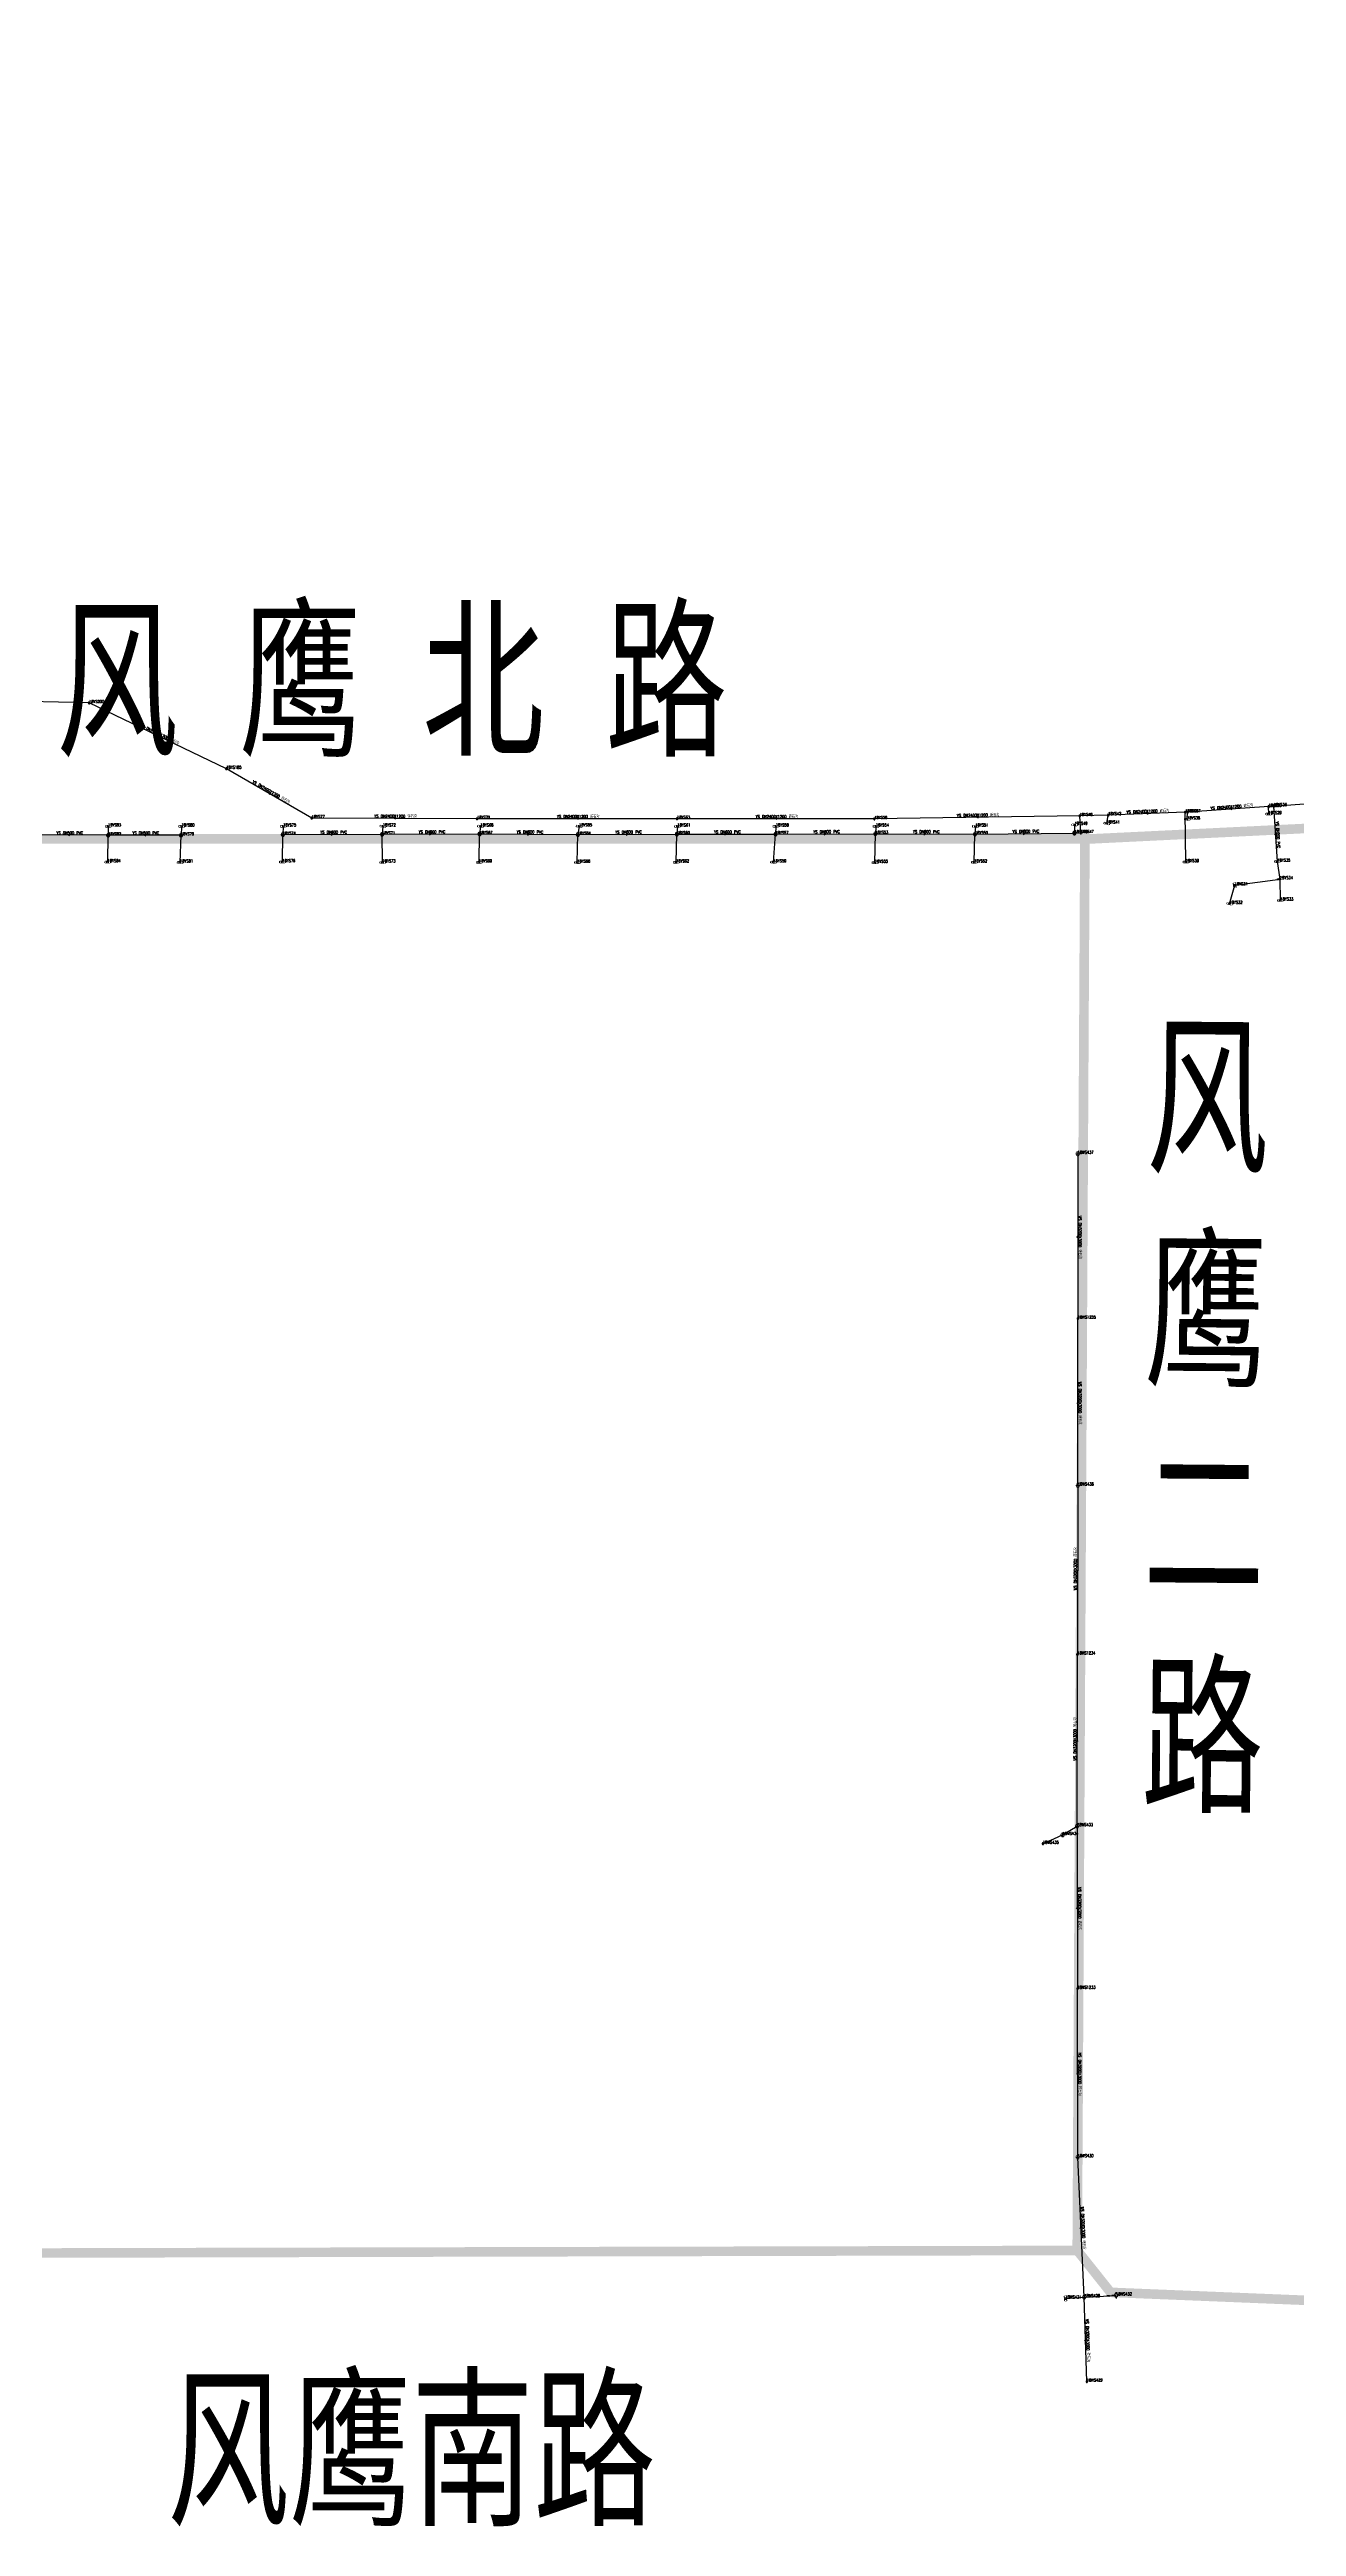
# Model space of a CAD drawing. Extents: x 78813 to 99477, y 2421021 to 2448125.
# Drawn here: x 89324 to 89714, y 2421778 to 2422553 of the extents above; entities that cross this region are included whole.
import ezdxf
from ezdxf.enums import TextEntityAlignment as Align

# ---------------------------------------------------------------- set-up
doc = ezdxf.new("R2010")
doc.units = 0
doc.set_wipeout_variables(frame=1)
doc.layers.get('0').update_dxf_attribs({"linetype": 'CONTINUOUS'})
for name, color, linetype in [('DX_WS', 16, 'CONTINUOUS'), ('DX_YS', 42, 'CONTINUOUS'), ('道路', 5, 'CONTINUOUS')]:
    doc.layers.add(name, color=color, linetype=linetype)
doc.layers.add('WSLINE', color=7, linetype='CONTINUOUS', true_color=0x7f0000)
doc.layers.add('YSLINE', color=7, linetype='CONTINUOUS', true_color=0xcc9900)
doc.layers.add('道路名称', color=7, linetype='CONTINUOUS', lineweight=0)
doc.styles.add('CcNameZT', font='txt.SHX', dxfattribs={"width": 0.8, "bigfont": 'HZTXT.SHX'})
doc.styles.add('PointNameZT', font='txt.SHX', dxfattribs={"width": 0.8, "bigfont": 'HZTXT.SHX'})
doc.styles.add('宋体0.7', font='', dxfattribs={"width": 0.7})
doc.styles.get('宋体0.7').set_extended_font_data('SimSun')

# ---------------------------------------------------------------- blocks, each defined once
blk = doc.blocks.new('PS污水井')
blk.add_lwpolyline([(1, 0), (1, 0.1), (1, 0.1), (1, 0.2), (1, 0.3), (0.9, 0.3), (0.9, 0.4), (0.9, 0.5), (0.8, 0.5), (0.8, 0.6), (0.8, 0.6), (0.7, 0.7), (0.7, 0.7), (0.6, 0.8), (0.6, 0.8), (0.5, 0.9), (0.4, 0.9), (0.4, 0.9), (0.3, 1), (0.2, 1), (0.2, 1), (0.1, 1), (0, 1), (0, 1), (-0.1, 1), (-0.2, 1), (-0.2, 1), (-0.3, 1), (-0.4, 0.9), (-0.4, 0.9), (-0.5, 0.9), (-0.6, 0.8), (-0.6, 0.8), (-0.7, 0.7), (-0.7, 0.7), (-0.8, 0.6), (-0.8, 0.6), (-0.8, 0.5), (-0.9, 0.5), (-0.9, 0.4), (-0.9, 0.3), (-1, 0.3), (-1, 0.2), (-1, 0.1), (-1, 0.1), (-1, 0), (-1, -0.1), (-1, -0.1), (-1, -0.2), (-1, -0.3), (-0.9, -0.3), (-0.9, -0.4), (-0.9, -0.5), (-0.8, -0.5), (-0.8, -0.6), (-0.8, -0.6), (-0.7, -0.7), (-0.7, -0.7), (-0.6, -0.8), (-0.6, -0.8), (-0.5, -0.9), (-0.4, -0.9), (-0.4, -0.9), (-0.3, -1), (-0.2, -1), (-0.2, -1), (-0.1, -1), (0, -1), (0, -1), (0.1, -1), (0.2, -1), (0.2, -1), (0.3, -1), (0.4, -0.9), (0.4, -0.9), (0.5, -0.9), (0.6, -0.8), (0.6, -0.8), (0.7, -0.7), (0.7, -0.7), (0.8, -0.6), (0.8, -0.6), (0.8, -0.5), (0.9, -0.5), (0.9, -0.4), (0.9, -0.3), (1, -0.3), (1, -0.2), (1, -0.1), (1, 0)], close=True)
blk.add_wipeout([(1, 0), (1, 0.1), (1, 0.1), (1, 0.2), (1, 0.3), (0.9, 0.3), (0.9, 0.4), (0.9, 0.5), (0.8, 0.5), (0.8, 0.6), (0.8, 0.6), (0.7, 0.7), (0.7, 0.7), (0.6, 0.8), (0.6, 0.8), (0.5, 0.9), (0.4, 0.9), (0.4, 0.9), (0.3, 1), (0.2, 1), (0.2, 1), (0.1, 1), (0, 1), (0, 1), (-0.1, 1), (-0.2, 1), (-0.2, 1), (-0.3, 1), (-0.4, 0.9), (-0.4, 0.9), (-0.5, 0.9), (-0.6, 0.8), (-0.6, 0.8), (-0.7, 0.7), (-0.7, 0.7), (-0.8, 0.6), (-0.8, 0.6), (-0.8, 0.5), (-0.9, 0.5), (-0.9, 0.4), (-0.9, 0.3), (-1, 0.3), (-1, 0.2), (-1, 0.1), (-1, 0.1), (-1, 0), (-1, -0.1), (-1, -0.1), (-1, -0.2), (-1, -0.3), (-0.9, -0.3), (-0.9, -0.4), (-0.9, -0.5), (-0.8, -0.5), (-0.8, -0.6), (-0.8, -0.6), (-0.7, -0.7), (-0.7, -0.7), (-0.6, -0.8), (-0.6, -0.8), (-0.5, -0.9), (-0.4, -0.9), (-0.4, -0.9), (-0.3, -1), (-0.2, -1), (-0.2, -1), (-0.1, -1), (0, -1), (0, -1), (0.1, -1), (0.2, -1), (0.2, -1), (0.3, -1), (0.4, -0.9), (0.4, -0.9), (0.5, -0.9), (0.6, -0.8), (0.6, -0.8), (0.7, -0.7), (0.7, -0.7), (0.8, -0.6), (0.8, -0.6), (0.8, -0.5), (0.9, -0.5), (0.9, -0.4), (0.9, -0.3), (1, -0.3), (1, -0.2), (1, -0.1)])
for p, q in [((-1, 0), (0, 0)), ((0, 1), (0, 0)), ((0, 0), (0, -1)), ((0, 0), (1, 0))]:
    blk.add_line(p, q)
blk = doc.blocks.new('GC546')
at = {"color": 0}
for p in [(0.866, 0.5), (0.866, -0.5)]:
    blk.add_line(p, (0, 0), dxfattribs=at)
blk = doc.blocks.new('PS污篦')
blk.add_lwpolyline([(-1.5, 0.5), (0, 0.5), (1.5, 0.5), (1.5, -0.5), (0, -0.5), (-1.5, -0.5)], close=True)
blk.add_wipeout([(-1.5, 0.5), (0, 0.5), (1.5, 0.5), (1.5, -0.5), (0, -0.5), (-1.5, -0.5)])
for p, q in [((-0.5, -0.5), (-0.5, 0.5)), ((0.5, -0.5), (0.5, 0.5))]:
    blk.add_line(p, q)
blk = doc.blocks.new('PS预留口')
blk.add_lwpolyline([(4.2, 0), (5.8, 0)])
blk.add_wipeout([(1, 0), (1, 0.1), (1, 0.1), (1, 0.2), (1, 0.3), (0.9, 0.3), (0.9, 0.4), (0.9, 0.5), (0.8, 0.5), (0.8, 0.6), (0.8, 0.6), (0.7, 0.7), (0.7, 0.7), (0.6, 0.8), (0.6, 0.8), (0.5, 0.9), (0.4, 0.9), (0.4, 0.9), (0.3, 1), (0.2, 1), (0.2, 1), (0.1, 1), (0, 1), (0, 1), (-0.1, 1), (-0.2, 1), (-0.2, 1), (-0.3, 1), (-0.4, 0.9), (-0.4, 0.9), (-0.5, 0.9), (-0.6, 0.8), (-0.6, 0.8), (-0.7, 0.7), (-0.7, 0.7), (-0.8, 0.6), (-0.8, 0.6), (-0.8, 0.5), (-0.9, 0.5), (-0.9, 0.4), (-0.9, 0.3), (-1, 0.3), (-1, 0.2), (-1, 0.1), (-1, 0.1), (-1, 0), (-1, -0.1), (-1, -0.1), (-1, -0.2), (-1, -0.3), (-0.9, -0.3), (-0.9, -0.4), (-0.9, -0.5), (-0.8, -0.5), (-0.8, -0.6), (-0.8, -0.6), (-0.7, -0.7), (-0.7, -0.7), (-0.6, -0.8), (-0.6, -0.8), (-0.5, -0.9), (-0.4, -0.9), (-0.4, -0.9), (-0.3, -1), (-0.2, -1), (-0.2, -1), (-0.1, -1), (0, -1), (0, -1), (0.1, -1), (0.2, -1), (0.2, -1), (0.3, -1), (0.4, -0.9), (0.4, -0.9), (0.5, -0.9), (0.6, -0.8), (0.6, -0.8), (0.7, -0.7), (0.7, -0.7), (0.8, -0.6), (0.8, -0.6), (0.8, -0.5), (0.9, -0.5), (0.9, -0.4), (0.9, -0.3), (1, -0.3), (1, -0.2), (1, -0.1)])
blk.add_line((1, 0), (2.6, 0))
blk.add_lwpolyline([(1, 0), (1, 0.1), (1, 0.1), (1, 0.2), (1, 0.3), (0.9, 0.3), (0.9, 0.4), (0.9, 0.5), (0.8, 0.5), (0.8, 0.6), (0.8, 0.6), (0.7, 0.7), (0.7, 0.7), (0.6, 0.8), (0.6, 0.8), (0.5, 0.9), (0.4, 0.9), (0.4, 0.9), (0.3, 1), (0.2, 1), (0.2, 1), (0.1, 1), (0, 1), (0, 1), (-0.1, 1), (-0.2, 1), (-0.2, 1), (-0.3, 1), (-0.4, 0.9), (-0.4, 0.9), (-0.5, 0.9), (-0.6, 0.8), (-0.6, 0.8), (-0.7, 0.7), (-0.7, 0.7), (-0.8, 0.6), (-0.8, 0.6), (-0.8, 0.5), (-0.9, 0.5), (-0.9, 0.4), (-0.9, 0.3), (-1, 0.3), (-1, 0.2), (-1, 0.1), (-1, 0.1), (-1, 0), (-1, -0.1), (-1, -0.1), (-1, -0.2), (-1, -0.3), (-0.9, -0.3), (-0.9, -0.4), (-0.9, -0.5), (-0.8, -0.5), (-0.8, -0.6), (-0.8, -0.6), (-0.7, -0.7), (-0.7, -0.7), (-0.6, -0.8), (-0.6, -0.8), (-0.5, -0.9), (-0.4, -0.9), (-0.4, -0.9), (-0.3, -1), (-0.2, -1), (-0.2, -1), (-0.1, -1), (0, -1), (0, -1), (0.1, -1), (0.2, -1), (0.2, -1), (0.3, -1), (0.4, -0.9), (0.4, -0.9), (0.5, -0.9), (0.6, -0.8), (0.6, -0.8), (0.7, -0.7), (0.7, -0.7), (0.8, -0.6), (0.8, -0.6), (0.8, -0.5), (0.9, -0.5), (0.9, -0.4), (0.9, -0.3), (1, -0.3), (1, -0.2), (1, -0.1), (1, 0)], close=True)
for points in [[(0, 1), (0, 2)], [(0, -2), (0, -1)]]:
    blk.add_lwpolyline(points)
blk = doc.blocks.new('PS非普查')
blk.add_lwpolyline([(3.7, 0), (5.3, 0)])
blk.add_wipeout([(0.5, 0), (0.5, 0), (0.5, 0.1), (0.5, 0.1), (0.5, 0.1), (0.5, 0.2), (0.5, 0.2), (0.4, 0.2), (0.4, 0.3), (0.4, 0.3), (0.4, 0.3), (0.4, 0.3), (0.3, 0.4), (0.3, 0.4), (0.3, 0.4), (0.2, 0.4), (0.2, 0.4), (0.2, 0.5), (0.2, 0.5), (0.1, 0.5), (0.1, 0.5), (0.1, 0.5), (0, 0.5), (0, 0.5), (-0.1, 0.5), (-0.1, 0.5), (-0.1, 0.5), (-0.2, 0.5), (-0.2, 0.5), (-0.2, 0.4), (-0.3, 0.4), (-0.3, 0.4), (-0.3, 0.4), (-0.3, 0.4), (-0.4, 0.3), (-0.4, 0.3), (-0.4, 0.3), (-0.4, 0.3), (-0.4, 0.2), (-0.5, 0.2), (-0.5, 0.2), (-0.5, 0.1), (-0.5, 0.1), (-0.5, 0.1), (-0.5, 0), (-0.5, 0), (-0.5, 0), (-0.5, -0.1), (-0.5, -0.1), (-0.5, -0.1), (-0.5, -0.2), (-0.5, -0.2), (-0.4, -0.2), (-0.4, -0.3), (-0.4, -0.3), (-0.4, -0.3), (-0.4, -0.3), (-0.3, -0.4), (-0.3, -0.4), (-0.3, -0.4), (-0.3, -0.4), (-0.2, -0.4), (-0.2, -0.5), (-0.2, -0.5), (-0.1, -0.5), (-0.1, -0.5), (-0.1, -0.5), (0, -0.5), (0, -0.5), (0.1, -0.5), (0.1, -0.5), (0.1, -0.5), (0.2, -0.5), (0.2, -0.5), (0.2, -0.4), (0.2, -0.4), (0.3, -0.4), (0.3, -0.4), (0.3, -0.4), (0.4, -0.3), (0.4, -0.3), (0.4, -0.3), (0.4, -0.3), (0.4, -0.2), (0.5, -0.2), (0.5, -0.2), (0.5, -0.1), (0.5, -0.1), (0.5, -0.1)])
blk.add_line((0.5, 0), (2.1, 0))
blk.add_lwpolyline([(0.5, 0), (0.5, 0), (0.5, 0.1), (0.5, 0.1), (0.5, 0.1), (0.5, 0.2), (0.5, 0.2), (0.4, 0.2), (0.4, 0.3), (0.4, 0.3), (0.4, 0.3), (0.4, 0.3), (0.3, 0.4), (0.3, 0.4), (0.3, 0.4), (0.2, 0.4), (0.2, 0.4), (0.2, 0.5), (0.2, 0.5), (0.1, 0.5), (0.1, 0.5), (0.1, 0.5), (0, 0.5), (0, 0.5), (-0.1, 0.5), (-0.1, 0.5), (-0.1, 0.5), (-0.2, 0.5), (-0.2, 0.5), (-0.2, 0.4), (-0.3, 0.4), (-0.3, 0.4), (-0.3, 0.4), (-0.3, 0.4), (-0.4, 0.3), (-0.4, 0.3), (-0.4, 0.3), (-0.4, 0.3), (-0.4, 0.2), (-0.5, 0.2), (-0.5, 0.2), (-0.5, 0.1), (-0.5, 0.1), (-0.5, 0.1), (-0.5, 0), (-0.5, 0), (-0.5, 0), (-0.5, -0.1), (-0.5, -0.1), (-0.5, -0.1), (-0.5, -0.2), (-0.5, -0.2), (-0.4, -0.2), (-0.4, -0.3), (-0.4, -0.3), (-0.4, -0.3), (-0.4, -0.3), (-0.3, -0.4), (-0.3, -0.4), (-0.3, -0.4), (-0.3, -0.4), (-0.2, -0.4), (-0.2, -0.5), (-0.2, -0.5), (-0.1, -0.5), (-0.1, -0.5), (-0.1, -0.5), (0, -0.5), (0, -0.5), (0.1, -0.5), (0.1, -0.5), (0.1, -0.5), (0.2, -0.5), (0.2, -0.5), (0.2, -0.4), (0.2, -0.4), (0.3, -0.4), (0.3, -0.4), (0.3, -0.4), (0.4, -0.3), (0.4, -0.3), (0.4, -0.3), (0.4, -0.3), (0.4, -0.2), (0.5, -0.2), (0.5, -0.2), (0.5, -0.1), (0.5, -0.1), (0.5, -0.1), (0.5, 0)], close=True)
blk = doc.blocks.new('PS管线点')
blk.add_wipeout([(0.5, 0), (0.5, 0), (0.5, 0.1), (0.5, 0.1), (0.5, 0.1), (0.5, 0.2), (0.5, 0.2), (0.4, 0.2), (0.4, 0.3), (0.4, 0.3), (0.4, 0.3), (0.4, 0.3), (0.3, 0.4), (0.3, 0.4), (0.3, 0.4), (0.2, 0.4), (0.2, 0.4), (0.2, 0.5), (0.2, 0.5), (0.1, 0.5), (0.1, 0.5), (0.1, 0.5), (0, 0.5), (0, 0.5), (-0.1, 0.5), (-0.1, 0.5), (-0.1, 0.5), (-0.2, 0.5), (-0.2, 0.5), (-0.2, 0.4), (-0.3, 0.4), (-0.3, 0.4), (-0.3, 0.4), (-0.3, 0.4), (-0.4, 0.3), (-0.4, 0.3), (-0.4, 0.3), (-0.4, 0.3), (-0.4, 0.2), (-0.5, 0.2), (-0.5, 0.2), (-0.5, 0.1), (-0.5, 0.1), (-0.5, 0.1), (-0.5, 0), (-0.5, 0), (-0.5, 0), (-0.5, -0.1), (-0.5, -0.1), (-0.5, -0.1), (-0.5, -0.2), (-0.5, -0.2), (-0.4, -0.2), (-0.4, -0.3), (-0.4, -0.3), (-0.4, -0.3), (-0.4, -0.3), (-0.3, -0.4), (-0.3, -0.4), (-0.3, -0.4), (-0.3, -0.4), (-0.2, -0.4), (-0.2, -0.5), (-0.2, -0.5), (-0.1, -0.5), (-0.1, -0.5), (-0.1, -0.5), (0, -0.5), (0, -0.5), (0.1, -0.5), (0.1, -0.5), (0.1, -0.5), (0.2, -0.5), (0.2, -0.5), (0.2, -0.4), (0.2, -0.4), (0.3, -0.4), (0.3, -0.4), (0.3, -0.4), (0.4, -0.3), (0.4, -0.3), (0.4, -0.3), (0.4, -0.3), (0.4, -0.2), (0.5, -0.2), (0.5, -0.2), (0.5, -0.1), (0.5, -0.1), (0.5, -0.1)])
blk.add_lwpolyline([(0.5, 0), (0.5, 0), (0.5, 0.1), (0.5, 0.1), (0.5, 0.1), (0.5, 0.2), (0.5, 0.2), (0.4, 0.2), (0.4, 0.3), (0.4, 0.3), (0.4, 0.3), (0.4, 0.3), (0.3, 0.4), (0.3, 0.4), (0.3, 0.4), (0.2, 0.4), (0.2, 0.4), (0.2, 0.5), (0.2, 0.5), (0.1, 0.5), (0.1, 0.5), (0.1, 0.5), (0, 0.5), (0, 0.5), (-0.1, 0.5), (-0.1, 0.5), (-0.1, 0.5), (-0.2, 0.5), (-0.2, 0.5), (-0.2, 0.4), (-0.3, 0.4), (-0.3, 0.4), (-0.3, 0.4), (-0.3, 0.4), (-0.4, 0.3), (-0.4, 0.3), (-0.4, 0.3), (-0.4, 0.3), (-0.4, 0.2), (-0.5, 0.2), (-0.5, 0.2), (-0.5, 0.1), (-0.5, 0.1), (-0.5, 0.1), (-0.5, 0), (-0.5, 0), (-0.5, 0), (-0.5, -0.1), (-0.5, -0.1), (-0.5, -0.1), (-0.5, -0.2), (-0.5, -0.2), (-0.4, -0.2), (-0.4, -0.3), (-0.4, -0.3), (-0.4, -0.3), (-0.4, -0.3), (-0.3, -0.4), (-0.3, -0.4), (-0.3, -0.4), (-0.3, -0.4), (-0.2, -0.4), (-0.2, -0.5), (-0.2, -0.5), (-0.1, -0.5), (-0.1, -0.5), (-0.1, -0.5), (0, -0.5), (0, -0.5), (0.1, -0.5), (0.1, -0.5), (0.1, -0.5), (0.2, -0.5), (0.2, -0.5), (0.2, -0.4), (0.2, -0.4), (0.3, -0.4), (0.3, -0.4), (0.3, -0.4), (0.4, -0.3), (0.4, -0.3), (0.4, -0.3), (0.4, -0.3), (0.4, -0.2), (0.5, -0.2), (0.5, -0.2), (0.5, -0.1), (0.5, -0.1), (0.5, -0.1), (0.5, 0)], close=True)
blk = doc.blocks.new('测量点')
h = blk.add_hatch(color=256)
edge = h.paths.add_edge_path()
edge.add_arc((0, 0), 0.5, 0, 360)
blk.add_circle((0, 0), 0.5)
blk = doc.blocks.new('PS雨水井')
blk.add_lwpolyline([(1, 0), (1, 0.1), (1, 0.1), (1, 0.2), (1, 0.3), (0.9, 0.3), (0.9, 0.4), (0.9, 0.5), (0.8, 0.5), (0.8, 0.6), (0.8, 0.6), (0.7, 0.7), (0.7, 0.7), (0.6, 0.8), (0.6, 0.8), (0.5, 0.9), (0.4, 0.9), (0.4, 0.9), (0.3, 1), (0.2, 1), (0.2, 1), (0.1, 1), (0, 1), (0, 1), (-0.1, 1), (-0.2, 1), (-0.2, 1), (-0.3, 1), (-0.4, 0.9), (-0.4, 0.9), (-0.5, 0.9), (-0.6, 0.8), (-0.6, 0.8), (-0.7, 0.7), (-0.7, 0.7), (-0.8, 0.6), (-0.8, 0.6), (-0.8, 0.5), (-0.9, 0.5), (-0.9, 0.4), (-0.9, 0.3), (-1, 0.3), (-1, 0.2), (-1, 0.1), (-1, 0.1), (-1, 0), (-1, -0.1), (-1, -0.1), (-1, -0.2), (-1, -0.3), (-0.9, -0.3), (-0.9, -0.4), (-0.9, -0.5), (-0.8, -0.5), (-0.8, -0.6), (-0.8, -0.6), (-0.7, -0.7), (-0.7, -0.7), (-0.6, -0.8), (-0.6, -0.8), (-0.5, -0.9), (-0.4, -0.9), (-0.4, -0.9), (-0.3, -1), (-0.2, -1), (-0.2, -1), (-0.1, -1), (0, -1), (0, -1), (0.1, -1), (0.2, -1), (0.2, -1), (0.3, -1), (0.4, -0.9), (0.4, -0.9), (0.5, -0.9), (0.6, -0.8), (0.6, -0.8), (0.7, -0.7), (0.7, -0.7), (0.8, -0.6), (0.8, -0.6), (0.8, -0.5), (0.9, -0.5), (0.9, -0.4), (0.9, -0.3), (1, -0.3), (1, -0.2), (1, -0.1), (1, 0)], close=True)
blk.add_wipeout([(1, 0), (1, 0.1), (1, 0.1), (1, 0.2), (1, 0.3), (0.9, 0.3), (0.9, 0.4), (0.9, 0.5), (0.8, 0.5), (0.8, 0.6), (0.8, 0.6), (0.7, 0.7), (0.7, 0.7), (0.6, 0.8), (0.6, 0.8), (0.5, 0.9), (0.4, 0.9), (0.4, 0.9), (0.3, 1), (0.2, 1), (0.2, 1), (0.1, 1), (0, 1), (0, 1), (-0.1, 1), (-0.2, 1), (-0.2, 1), (-0.3, 1), (-0.4, 0.9), (-0.4, 0.9), (-0.5, 0.9), (-0.6, 0.8), (-0.6, 0.8), (-0.7, 0.7), (-0.7, 0.7), (-0.8, 0.6), (-0.8, 0.6), (-0.8, 0.5), (-0.9, 0.5), (-0.9, 0.4), (-0.9, 0.3), (-1, 0.3), (-1, 0.2), (-1, 0.1), (-1, 0.1), (-1, 0), (-1, -0.1), (-1, -0.1), (-1, -0.2), (-1, -0.3), (-0.9, -0.3), (-0.9, -0.4), (-0.9, -0.5), (-0.8, -0.5), (-0.8, -0.6), (-0.8, -0.6), (-0.7, -0.7), (-0.7, -0.7), (-0.6, -0.8), (-0.6, -0.8), (-0.5, -0.9), (-0.4, -0.9), (-0.4, -0.9), (-0.3, -1), (-0.2, -1), (-0.2, -1), (-0.1, -1), (0, -1), (0, -1), (0.1, -1), (0.2, -1), (0.2, -1), (0.3, -1), (0.4, -0.9), (0.4, -0.9), (0.5, -0.9), (0.6, -0.8), (0.6, -0.8), (0.7, -0.7), (0.7, -0.7), (0.8, -0.6), (0.8, -0.6), (0.8, -0.5), (0.9, -0.5), (0.9, -0.4), (0.9, -0.3), (1, -0.3), (1, -0.2), (1, -0.1)])
for p, q in [((-1, 0), (0, 0)), ((-0.9, 0.5), (0, 0.5)), ((0, 1), (0, 0)), ((0, 0.5), (0.9, 0.5)), ((0, 0), (0, -1)), ((0, 0), (1, 0)), ((-0.9, -0.5), (0, -0.5)), ((0, -0.5), (0.9, -0.5))]:
    blk.add_line(p, q)
blk = doc.blocks.new('PS雨篦')
blk.add_lwpolyline([(-1.5, 0.5), (0, 0.5), (1.5, 0.5), (1.5, -0.5), (0, -0.5), (-1.5, -0.5)], close=True)
blk.add_wipeout([(-1.5, 0.5), (0, 0.5), (1.5, 0.5), (1.5, -0.5), (0, -0.5), (-1.5, -0.5)])
for p, q in [((-0.5, -0.5), (-0.5, 0.5)), ((0.5, -0.5), (0.5, 0.5))]:
    blk.add_line(p, q)

msp = doc.modelspace()

# ---------------------------------------------------------------- linework, layer by layer
at = {"layer": '道路', "const_width": 3, "flags": 128}
msp.add_lwpolyline([(89645.19, 2421864.14), (89262.35, 2421863.19)], dxfattribs=at)

# ---------------------------------------------------------------- block references
at = {"layer": 'DX_WS', "yscale": 0.5, "zscale": 0.5}
for p, xscale, rotation in [((89645.36, 2422181.49, 4.59), 0.499999999885896, 270.0222214457301), ((89645.38, 2422129.59, 4.51), 0.5000000000174183, 270.0208416090098), ((89645.32, 2422077.06, 4.38), 0.4999999998495059, 269.8427552875394), ((89645.21, 2422023.78, 4.21), 0.4999999997919564, 269.926414022912), ((89645.23, 2421971.48, 4.06), 0.4999999999409431, 270.1148684408512), ((89645.31, 2421919.68, 3.95), 0.4999999998966279, 270.0662956618352), ((89646.36, 2421871.42, 3.81), 0.5000000001141633, 272.6589935134626), ((89647.78, 2421836.32, 3.72), 0.5000000001176322, 271.7551526776552)]:
    msp.add_blockref('GC546', p, dxfattribs=dict(at, xscale=xscale, rotation=rotation))
at = {"layer": 'DX_YS'}
for p, xscale, yscale, zscale, rotation in [((89357.61, 2422338.02, 6.42), 0.5000000000933599, 0.5, 0.5, 334.4030344106039), ((89392.44, 2422320.02, 6.48), 0.5000000001047981, 0.5, 0.5, 329.9852051954986), ((89666.94, 2422313.69, 6.56), 0.499999999996511, 0.5, 0.5, 2.10481528979263), ((89693.22, 2422315.09, 6.62), 0.5000000000100651, 0.5, 0.5, 4.098288111291828), ((89329.74, 2422306.96, 7.15), 0.5000000000025664, 0.5, 0.5, 359.7270107668116), ((89353.51, 2422306.92, 7.2), 0.5000000000003708, 0.5000000000003708, 0.5000000000003708, 0.07293694180295456), ((89412.27, 2422307.17, 7.26), 0.5000000000067072, 0.5, 0.5, 180.1643666467479), ((89443.03, 2422307.27, 7.23), 0.5000000000054515, 0.5, 0.5, 180.2066667112195), ((89473.65, 2422307.23, 7.16), 0.5000000000009702, 0.5000000000009702, 0.5000000000009702, 179.6253403764765), ((89504.51, 2422307.21, 7.13), 0.5000000000030793, 0.5, 0.5, 180.2885201492856), ((89535.42, 2422307.27, 7.02), 0.5000000000059613, 0.5, 0.5, 179.9479805250832), ((89566.45, 2422307.31, 6.89), 0.4999999999962438, 0.5, 0.5, 180.2166112143443), ((89597.63, 2422307.32, 6.8), 0.5000000000073201, 0.5, 0.5, 179.8014146270504), ((89628.76, 2422307.43, 6.48), 0.4999999999981123, 0.5, 0.5, 180.6116033482794), ((89707.25, 2422307.36, 7.13), 0.4999999997822552, 0.5, 0.5, 273.4989750775245)]:
    msp.add_blockref('GC546', p, dxfattribs=dict(at, xscale=xscale, yscale=yscale, zscale=zscale, rotation=rotation))

# ---------------------------------------------------------------- texts
at = {"layer": 'DX_WS', "style": 'PointNameZT', "width": 0.8}
for s, p in [('18WS437', (89645.35, 2422207.27, 4.64)), ('18WS1235', (89645.38, 2422155.71, 4.55)), ('18WS436', (89645.39, 2422103.47, 4.46)), ('18WS1234', (89645.25, 2422050.64, 4.3)), ('18WS434', (89640.61, 2421994.15, 4.41)), ('18WS433', (89645.18, 2421996.92, 4.12)), ('18WS435', (89634.46, 2421991.4, 4.8)), ('18WS1233', (89645.28, 2421946.04, 4.01)), ('18WS430', (89645.34, 2421893.32, 3.9)), ('18WS431', (89641.52, 2421849.11, 6.13)), ('18WS428', (89647.38, 2421849.52, 3.72)), ('18WS432', (89657.35, 2421850.08, 3.73)), ('18WS429', (89648.19, 2421823.12, 3.72))]:
    msp.add_text(s, height=0.9, dxfattribs=at).set_placement(p)
at = {"layer": 'DX_WS', "style": 'CcNameZT', "width": 0.8}
for rotation, p in [(270.02222, (89645.61, 2422181.49, 4.55)), (270.02084, (89645.63, 2422129.59, 4.46)), (89.84275, (89645.07, 2422077.06, 4.3)), (89.92641, (89644.96, 2422023.78, 4.12)), (270.11487, (89645.48, 2421971.48, 4.01)), (270.0663, (89645.56, 2421919.68, 3.9)), (272.65899, (89646.61, 2421871.43, 3.72)), (271.75515, (89648.03, 2421836.33, 3.72))]:
    msp.add_text(' WS DN3200X3000 砖石沟', height=0.9, rotation=rotation, dxfattribs=at).set_placement(p, align=Align.CENTER)
at = {"layer": 'DX_YS', "style": 'PointNameZT', "width": 0.8}
for s, p in [('18YS200', (89336.14, 2422348.31, 6.36)), ('18YS185', (89379.08, 2422327.74, 6.39)), ('18YS77', (89405.8, 2422312.3, 6.57)), ('18YS70', (89457.48, 2422312.07, 6.49)), ('18YS63', (89520.04, 2422312.09, 6.29)), ('18YS56', (89581.74, 2422312.04, 6.34)), ('18YS46', (89645.96, 2422312.97, 6.36)), ('18YS42', (89654.9, 2422313.25, 6.51)), ('18YS40', (89678.98, 2422314.13, 6.61)), ('18YS38', (89679.56, 2422311.91, 7.98)), ('18YS37', (89679.72, 2422314.12, 6.42)), ('18YS30', (89705.02, 2422315.85, 6.8)), ('18YS29', (89705.07, 2422313.55, 8.19)), ('18YS36', (89706.71, 2422316.06, 6.82)), ('18YS83', (89342.1, 2422309.73, 7.92)), ('18YS82', (89342.12, 2422306.9, 7.19)), ('18YS79', (89364.9, 2422306.93, 7.22)), ('18YS80', (89365.07, 2422309.69, 7.89)), ('18YS74', (89396.76, 2422307.13, 7.24)), ('18YS75', (89396.85, 2422309.69, 7.84)), ('18YS71', (89427.79, 2422307.22, 7.29)), ('18YS72', (89428.02, 2422309.71, 7.93)), ('18YS67', (89458.28, 2422307.33, 7.17)), ('18YS68', (89458.53, 2422309.7, 7.93)), ('18YS64', (89489.02, 2422307.13, 7.15)), ('18YS65', (89489.4, 2422309.73, 7.95)), ('18YS60', (89520, 2422307.28, 7.1)), ('18YS61', (89520.14, 2422309.7, 8.11)), ('18YS57', (89550.84, 2422307.26, 6.94)), ('18YS58', (89550.93, 2422309.69, 8)), ('18YS53', (89582.05, 2422307.37, 6.84)), ('18YS54', (89582.24, 2422309.68, 8.02)), ('18YS50', (89613.21, 2422307.27, 6.75)), ('18YS51', (89613.32, 2422309.65, 8.01)), ('18YS48', (89644.31, 2422307.6, 6.21)), ('18YS49', (89644.34, 2422310.17, 7.67)), ('18YS47', (89646.31, 2422307.63, 6.22)), ('18YS41', (89654.44, 2422310.59, 7.97)), ('18YS84', (89341.98, 2422298.52, 7.97)), ('18YS81', (89364.6, 2422298.41, 7.93)), ('18YS76', (89396.6, 2422298.53, 7.86)), ('18YS73', (89427.96, 2422298.42, 8)), ('18YS69', (89458.13, 2422298.45, 7.96)), ('18YS66', (89488.84, 2422298.38, 7.91)), ('18YS62', (89519.77, 2422298.44, 7.97)), ('18YS59', (89550.16, 2422298.47, 7.95)), ('18YS55', (89581.93, 2422298.31, 7.93)), ('18YS52', (89612.98, 2422298.41, 7.92)), ('18YS39', (89679.19, 2422298.55, 7.5)), ('18YS35', (89707.78, 2422298.67, 7.43)), ('18YS31', (89694.46, 2422291.27, 7.79)), ('18YS34', (89708.61, 2422293.2, 7.71)), ('18YS32', (89692.83, 2422285.47, 8.02)), ('18YS33', (89708.73, 2422286.51, 7.71))]:
    msp.add_text(s, height=0.9, dxfattribs=at).set_placement(p)
at = {"layer": 'DX_YS', "style": 'CcNameZT', "width": 0.8}
for s, rotation, p in [(' YS DN2400X1200 砖石沟', 334.40303, (89357.72, 2422338.25, 6.39)), (' YS DN2400X1200 砖石沟', 329.98521, (89392.57, 2422320.24, 6.57)), (' YS DN2400X1200 砖石沟', 359.74278, (89431.64, 2422312.43, 6.49)), (' YS DN2400X1200 砖石沟', 0.0229, (89488.76, 2422312.33, 6.29)), (' YS DN2400X1200 砖石沟', 359.94893, (89550.89, 2422312.32, 6.34)), (' YS DN2400X1200 砖石沟', 0.8306, (89613.85, 2422312.75, 6.36)), (' YS DN2400X1200 砖石沟', 2.10482, (89666.93, 2422313.94, 6.61)), (' YS DN2400X1200 砖石沟', 4.09829, (89693.2, 2422315.34, 6.82)), (' YS DN500 PVC', 359.72701, (89329.74, 2422307.21, 7.19)), (' YS DN500 PVC', 0.07294, (89353.51, 2422307.17, 7.22)), (' YS DN600 PVC', 0.16437, (89412.27, 2422307.42, 7.24)), (' YS DN600 PVC', 0.20667, (89443.03, 2422307.52, 7.29)), (' YS DN600 PVC', 359.62533, (89473.65, 2422307.48, 7.17)), (' YS DN600 PVC', 0.28852, (89504.51, 2422307.46, 7.15)), (' YS DN600 PVC', 359.94797, (89535.42, 2422307.52, 7.1)), (' YS DN800 PVC', 0.21661, (89566.44, 2422307.56, 6.94)), (' YS DN800 PVC', 359.80141, (89597.63, 2422307.57, 6.84)), (' YS DN800 PVC', 0.6116, (89628.76, 2422307.68, 6.75)), (' YS DN200 PVC', 273.49898, (89707.5, 2422307.38, 7.43))]:
    msp.add_text(s, height=0.9, rotation=rotation, dxfattribs=at).set_placement(p, align=Align.CENTER)
at = {"layer": '道路名称', "style": '宋体0.7', "width": 0.7}
msp.add_text('风鹰南路', height=40, dxfattribs=at).set_placement((89360.56, 2421782.2))
at = {"layer": '道路名称', "insert": (89667.03, 2422245.47), "char_height": 40, "width": 56.6145, "attachment_point": 1, "rotation": 359.54137, "style": '宋体0.7'}
msp.add_mtext('{\\C7;风鹰二路}', dxfattribs=at)

# ---------------------------------------------------------------- next in the draw order: block references
at = {"layer": 'DX_WS', "xscale": 0.5, "yscale": 0.5, "zscale": 0.5}
for name, p in [('PS污水井', (89645.35, 2422207.27, 4.64)), ('PS管线点', (89645.38, 2422155.71, 4.55)), ('PS污水井', (89645.39, 2422103.47, 4.46)), ('PS管线点', (89645.25, 2422050.64, 4.3)), ('PS污水井', (89645.18, 2421996.92, 4.12)), ('PS管线点', (89645.28, 2421946.04, 4.01)), ('PS污水井', (89645.34, 2421893.32, 3.9)), ('PS污水井', (89647.38, 2421849.52, 3.72))]:
    msp.add_blockref(name, p, dxfattribs=at)
at = {"layer": 'DX_WS', "yscale": 0.5, "zscale": 0.5}
for name, p, xscale, rotation in [('PS非普查', (89634.46, 2421991.4, 4.8), 0.4999999999645053, 24.02641294621697), ('PS污篦', (89641.52, 2421849.11, 6.13), 0.5000000000230969, 274.0425194834388), ('PS预留口', (89657.35, 2421850.08, 3.73), 0.4999999999999938, 183.1731494262715), ('PS非普查', (89648.19, 2421823.12, 3.72), 0.5000000001176322, 91.7551526776552)]:
    msp.add_blockref(name, p, dxfattribs=dict(at, xscale=xscale, rotation=rotation))
at = {"layer": 'DX_YS', "xscale": 0.5, "yscale": 0.5, "zscale": 0.5}
for name, p in [('PS管线点', (89336.14, 2422348.31, 6.36)), ('PS管线点', (89379.08, 2422327.74, 6.39)), ('PS管线点', (89405.8, 2422312.3, 6.57)), ('PS管线点', (89679.72, 2422314.12, 6.42)), ('PS管线点', (89705.02, 2422315.85, 6.8)), ('PS雨水井', (89342.12, 2422306.9, 7.19)), ('PS雨水井', (89364.9, 2422306.93, 7.22)), ('PS雨水井', (89396.76, 2422307.13, 7.24)), ('PS雨水井', (89427.79, 2422307.22, 7.29)), ('PS雨水井', (89458.28, 2422307.33, 7.17)), ('PS雨水井', (89489.02, 2422307.13, 7.15)), ('PS雨水井', (89520, 2422307.28, 7.1)), ('PS雨水井', (89550.84, 2422307.26, 6.94)), ('PS雨水井', (89582.05, 2422307.37, 6.84)), ('PS雨水井', (89613.21, 2422307.27, 6.75)), ('PS雨水井', (89644.31, 2422307.6, 6.21))]:
    msp.add_blockref(name, p, dxfattribs=at)
at = {"layer": 'DX_YS', "yscale": 0.5, "zscale": 0.5}
for p, xscale, rotation in [((89654.44, 2422310.59, 7.97), 0.5000000000249106, 350.0460751101385), ((89341.98, 2422298.52, 7.97), 0.5000000000010636, 359.0709975922953), ((89364.6, 2422298.41, 7.93), 0.5000000000039277, 357.9905639877325), ((89396.6, 2422298.53, 7.86), 0.4999999999994437, 358.9540134748263), ((89427.96, 2422298.42, 8), 0.500000000004233, 1.107467539037099), ((89458.13, 2422298.45, 7.96), 0.4999999999995075, 359.0191363385593), ((89488.84, 2422298.38, 7.91), 0.5000000000015634, 358.7951915085163), ((89519.77, 2422298.44, 7.97), 0.5000000000039647, 358.5232310267357), ((89550.16, 2422298.47, 7.95), 0.4999999999997998, 355.5544159214087), ((89581.93, 2422298.31, 7.93), 0.4999999999936654, 359.2291945973287), ((89612.98, 2422298.41, 7.92), 0.4999999999976221, 358.4929045241916), ((89679.19, 2422298.55, 7.5), 0.5000000000033171, 0.7607626868421826), ((89707.78, 2422298.67, 7.43), 0.5000000000116726, 3.498975097635369), ((89694.46, 2422291.27, 7.79), 0.500000000219542, 277.7481777616682), ((89708.61, 2422293.2, 7.71), 0.4999999999742152, 8.601384843945228), ((89692.83, 2422285.47, 8.02), 0.4999999999893879, 344.3705678733551), ((89708.73, 2422286.51, 7.71), 0.5000000000067082, 1.062498100883261)]:
    msp.add_blockref('PS雨篦', p, dxfattribs=dict(at, xscale=xscale, rotation=rotation))

# ---------------------------------------------------------------- next in the draw order: linework, layer by layer
at = {"layer": 'WSLINE'}
for p, q in [((89645.35, 2422207.27, 4.64), (89645.38, 2422155.71, 4.55)), ((89645.39, 2422103.47, 4.46), (89645.38, 2422155.71, 4.55)), ((89645.39, 2422103.47, 4.46), (89645.25, 2422050.64, 4.3)), ((89645.34, 2421893.32, 3.9), (89645.28, 2421946.04, 4.01))]:
    msp.add_line(p, q, dxfattribs=at)
at = {"layer": 'YSLINE'}
for p, q in [((89336.14, 2422348.31, 6.36), (89292.53, 2422349.27, 5.69)), ((89379.08, 2422327.74, 6.39), (89336.14, 2422348.31, 6.46)), ((89708.61, 2422293.2, 7.71), (89707.78, 2422298.67, 7.48)), ((89692.83, 2422285.47, 8.02), (89694.46, 2422291.27, 7.73)), ((89694.46, 2422291.27, 7.79), (89708.61, 2422293.2, 7.73)), ((89708.73, 2422286.51, 7.71), (89708.61, 2422293.2, 7.86))]:
    msp.add_line(p, q, dxfattribs=at)

# ---------------------------------------------------------------- next in the draw order: block references
at = {"layer": 'DX_WS', "xscale": 0.5, "yscale": 0.5, "zscale": 0.5}
for name, p in [('PS污水井', (89640.61, 2421994.15, 4.41)), ('测量点', (89647.38, 2421849.52, 3.72))]:
    msp.add_blockref(name, p, dxfattribs=at)
at = {"layer": 'DX_YS', "xscale": 0.5, "yscale": 0.5, "zscale": 0.5}
for p in [(89654.9, 2422313.25, 6.51), (89678.98, 2422314.13, 6.61), (89706.71, 2422316.06, 6.82), (89646.31, 2422307.63, 6.22)]:
    msp.add_blockref('PS管线点', p, dxfattribs=at)
at = {"layer": 'DX_YS', "yscale": 0.5, "zscale": 0.5}
for p, xscale, rotation in [((89342.1, 2422309.73, 7.92), 0.4999999999933556, 180.4468208302744), ((89365.07, 2422309.69, 7.89), 0.499999999993668, 176.5349068673707), ((89396.85, 2422309.69, 7.84), 0.499999999996628, 178.0096552162155), ((89428.02, 2422309.71, 7.93), 0.5000000000154168, 174.7103404217883), ((89458.53, 2422309.7, 7.93), 0.5000000000055949, 174.0387185356425), ((89489.4, 2422309.73, 7.95), 0.4999999999703555, 171.7958960556232), ((89520.14, 2422309.7, 8.11), 0.5000000000012347, 176.6390955537589), ((89550.93, 2422309.69, 8), 0.500000000004492, 177.9050342141149), ((89582.24, 2422309.68, 8.02), 0.4999999999988174, 175.3658702778665), ((89613.32, 2422309.65, 8.01), 0.4999999999896925, 177.376681238269)]:
    msp.add_blockref('PS雨篦', p, dxfattribs=dict(at, xscale=xscale, rotation=rotation))

# ---------------------------------------------------------------- next in the draw order: texts
at = {"layer": '道路名称', "style": '宋体0.7', "width": 0.7}
msp.add_text('风 鹰 北 路', height=40, dxfattribs=at).set_placement((89325.83, 2422335.73))

# ---------------------------------------------------------------- next in the draw order: linework, layer by layer
at = {"layer": 'WSLINE'}
msp.add_line((89634.46, 2421991.4, 4.8), (89640.61, 2421994.15, 4.41), dxfattribs=at)
at = {"layer": 'YSLINE'}
for p, q in [((89405.8, 2422312.3, 6.57), (89379.08, 2422327.74, 6.39)), ((89654.44, 2422310.59, 7.97), (89654.9, 2422313.25, 8.01)), ((89342.12, 2422306.9, 7.19), (89317.35, 2422307.02, 7.12)), ((89341.98, 2422298.52, 7.97), (89342.12, 2422306.9, 7.79)), ((89342.1, 2422309.73, 7.92), (89342.12, 2422306.9, 7.79)), ((89364.9, 2422306.93, 7.22), (89342.12, 2422306.9, 7.19)), ((89364.6, 2422298.41, 7.93), (89364.9, 2422306.93, 7.66)), ((89365.07, 2422309.69, 7.89), (89364.9, 2422306.93, 7.76)), ((89396.6, 2422298.53, 7.86), (89396.76, 2422307.13, 7.72)), ((89396.85, 2422309.69, 7.84), (89396.76, 2422307.13, 7.74)), ((89396.76, 2422307.13, 7.24), (89427.79, 2422307.22, 7.29)), ((89428.02, 2422309.71, 7.93), (89427.79, 2422307.22, 7.93)), ((89427.79, 2422307.22, 7.29), (89458.28, 2422307.33, 7.17)), ((89427.96, 2422298.42, 8), (89427.79, 2422307.22, 7.87)), ((89458.13, 2422298.45, 7.96), (89458.28, 2422307.33, 7.83)), ((89458.28, 2422307.33, 7.17), (89489.02, 2422307.13, 7.15)), ((89488.84, 2422298.38, 7.91), (89489.02, 2422307.13, 7.84)), ((89489.4, 2422309.73, 7.95), (89489.02, 2422307.13, 7.94)), ((89489.02, 2422307.13, 7.15), (89520, 2422307.28, 7.1)), ((89519.77, 2422298.44, 7.97), (89520, 2422307.28, 7.7)), ((89520, 2422307.28, 7.1), (89550.84, 2422307.26, 6.94)), ((89550.16, 2422298.47, 7.95), (89550.84, 2422307.26, 7.69)), ((89550.93, 2422309.69, 8), (89550.84, 2422307.26, 7.97)), ((89550.84, 2422307.26, 6.94), (89582.05, 2422307.37, 6.84)), ((89581.93, 2422298.31, 7.93), (89582.05, 2422307.37, 7.76)), ((89582.05, 2422307.37, 6.84), (89613.21, 2422307.27, 6.75)), ((89612.98, 2422298.41, 7.92), (89613.21, 2422307.27, 7.84)), ((89613.32, 2422309.65, 8.01), (89613.21, 2422307.27, 7.94))]:
    msp.add_line(p, q, dxfattribs=at)

# ---------------------------------------------------------------- next in the draw order: block references
at = {"layer": 'DX_WS', "xscale": 0.5, "yscale": 0.5, "zscale": 0.5}
for name, p in [('测量点', (89645.18, 2421996.92, 4.17)), ('PS污水井', (89647.38, 2421849.52, 3.72))]:
    msp.add_blockref(name, p, dxfattribs=at)
at = {"layer": 'DX_YS', "yscale": 0.5, "zscale": 0.5}
for name, p, xscale, rotation in [('GC546', (89431.64, 2422312.19, 6.53), 0.4999999999974922, 359.7427766664147), ('GC546', (89488.76, 2422312.08, 6.39), 0.4999999999953114, 0.02289703586337334), ('GC546', (89550.89, 2422312.07, 6.32), 0.4999999999997519, 359.9489284810178), ('GC546', (89613.85, 2422312.5, 6.35), 0.4999999999967523, 0.8305998920192328), ('PS雨篦', (89679.56, 2422311.91, 7.98), 0.5000000000060377, 355.8811907285669), ('PS雨篦', (89705.07, 2422313.55, 8.19), 0.5000000000017591, 1.347300427495805), ('PS雨篦', (89644.34, 2422310.17, 7.67), 0.4999999999990006, 179.4878477199147)]:
    msp.add_blockref(name, p, dxfattribs=dict(at, xscale=xscale, rotation=rotation))
at = {"layer": 'DX_YS', "xscale": 0.5, "yscale": 0.5, "zscale": 0.5}
for p in [(89457.48, 2422312.07, 6.49), (89520.04, 2422312.09, 6.29), (89581.74, 2422312.04, 6.34)]:
    msp.add_blockref('PS管线点', p, dxfattribs=at)

# ---------------------------------------------------------------- next in the draw order: linework, layer by layer
at = {"layer": 'WSLINE'}
for p, q in [((89647.38, 2421849.52, 3.72), (89645.34, 2421893.32, 3.9)), ((89641.52, 2421849.11, 6.13), (89647.38, 2421849.52, 6.27)), ((89647.38, 2421849.52, 3.72), (89657.35, 2421850.08, 3.73)), ((89648.19, 2421823.12, 3.72), (89647.38, 2421849.52, 3.72))]:
    msp.add_line(p, q, dxfattribs=at)
at = {"layer": 'YSLINE'}
for p, q in [((89457.48, 2422312.07, 6.49), (89405.8, 2422312.3, 6.57)), ((89520.04, 2422312.09, 6.29), (89457.48, 2422312.07, 6.49)), ((89581.74, 2422312.04, 6.34), (89520.04, 2422312.09, 6.29)), ((89678.98, 2422314.13, 6.61), (89654.9, 2422313.25, 6.51)), ((89679.72, 2422314.12, 6.42), (89678.98, 2422314.13, 6.61)), ((89679.19, 2422298.55, 7.5), (89678.98, 2422314.13, 7.13)), ((89679.56, 2422311.91, 7.98), (89679.72, 2422314.12, 7.82)), ((89706.71, 2422316.06, 6.82), (89679.72, 2422314.12, 6.42)), ((89736.33, 2422318.11, 6.63), (89705.02, 2422315.85, 6.8)), ((89705.02, 2422315.85, 6.8), (89706.71, 2422316.06, 6.82)), ((89705.07, 2422313.55, 8.19), (89705.02, 2422315.85, 8.12)), ((89707.78, 2422298.67, 7.43), (89706.71, 2422316.06, 6.82)), ((89458.53, 2422309.7, 7.93), (89458.28, 2422307.33, 7.93)), ((89520.14, 2422309.7, 8.11), (89520, 2422307.28, 8.03)), ((89582.24, 2422309.68, 8.02), (89582.05, 2422307.37, 7.87)), ((89613.21, 2422307.27, 6.75), (89644.31, 2422307.6, 6.21)), ((89644.31, 2422307.6, 6.21), (89646.31, 2422307.63, 6.22))]:
    msp.add_line(p, q, dxfattribs=at)

# ---------------------------------------------------------------- next in the draw order: block references
at = {"layer": 'DX_WS', "xscale": 0.5, "yscale": 0.5, "zscale": 0.5}
msp.add_blockref('PS污水井', (89645.18, 2421996.92, 4.17), dxfattribs=at)
at = {"layer": 'DX_YS', "xscale": 0.5, "yscale": 0.5, "zscale": 0.5}
msp.add_blockref('PS管线点', (89645.96, 2422312.97, 6.36), dxfattribs=at)

# ---------------------------------------------------------------- next in the draw order: linework, layer by layer
at = {"layer": 'WSLINE'}
for p, q in [((89645.18, 2421996.92, 4.12), (89645.25, 2422050.64, 4.3)), ((89640.61, 2421994.15, 4.41), (89645.18, 2421996.92, 4.17)), ((89645.18, 2421996.92, 4.12), (89645.28, 2421946.04, 4.01))]:
    msp.add_line(p, q, dxfattribs=at)
at = {"layer": 'YSLINE'}
for p, q in [((89645.96, 2422312.97, 6.36), (89581.74, 2422312.04, 6.34)), ((89654.9, 2422313.25, 6.51), (89645.96, 2422312.97, 6.36)), ((89646.31, 2422307.63, 6.22), (89645.96, 2422312.97, 6.36)), ((89644.34, 2422310.17, 7.67), (89644.31, 2422307.6, 7.53))]:
    msp.add_line(p, q, dxfattribs=at)
at = {"layer": '道路', "const_width": 3, "flags": 128}
for points in [[(88500.57, 2422551.26), (88514.87, 2422524.86), (88660.26, 2422405.13), (88749.94, 2422360.45), (88901.16, 2422304.39), (89264.93, 2422305.79), (89649.73, 2422305.79), (90037.82, 2422324.72), (90159.3, 2422319.52)], [(89647.59, 2422305.3), (89645.19, 2421864.14), (89655.61, 2421851.03), (89740.54, 2421847.56)]]:
    msp.add_lwpolyline(points, dxfattribs=at)

doc.saveas('drawing.dxf')
